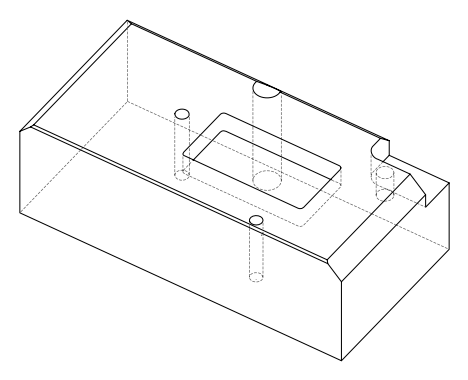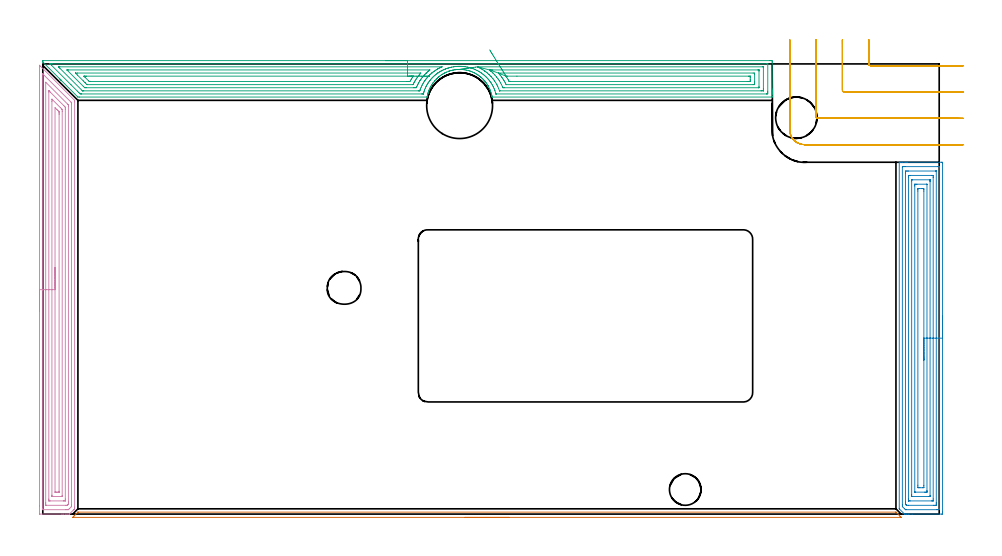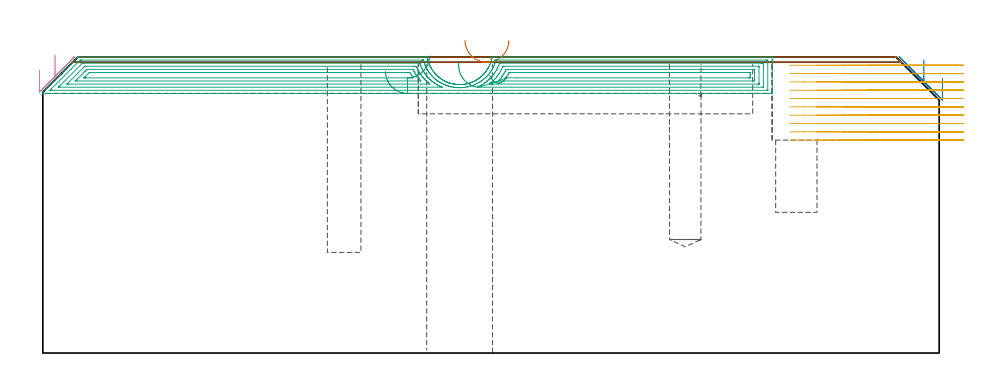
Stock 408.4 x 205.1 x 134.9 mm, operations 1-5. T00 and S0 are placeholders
(PLAN: 13 operations, 9 tool changes, 103.4 min)
(1 AREA_MILL | FG_CHAMFER_SURFACE | UGT0205_001 | 3.16 min | 1098 mm3)
(2 AREA_MILL_1 | FG_CHAMFER_SURFACE_1 | UGT0205_001 | 9.35 min | 32622 mm3)
(3 AREA_MILL_2 | FG_CHAMFER_SURFACE_2 | UGT0205_001 | 15.49 min | 46739 mm3)
(4 AREA_MILL_3 | FG_CHAMFER_SURFACE_3 | UGT0205_001 | 9.73 min | 24817 mm3)
(5 MILL_CORNER_NOTCH_RECTANGULAR | CORNER_NOTCH_RECTANGULAR | NXT0201_012 | Follow Part, ap 4, ae 75% | 8.19 min | 124915 mm3)
(6 MILL_RECTANGULAR_POCKET | POCKET_RECTANGULAR_STRAIGHT | NXT0201_009 | Follow Part, ap 2, ae 75% | 54.31 min | 308927 mm3)
(7 MILL_BLIND_HOLE_FROM_SOLID_MATERIAL | STEP1POCKET | NXT0201_011 | Spiral | 1.53 min | 16321 mm3)
(8 MILL_BLIND_HOLE_FROM_SOLID_MATERIAL_1 | STEP1POCKET_1 | NXT0201_012 | Spiral | 0.44 min | 9160 mm3)
(9 SPOT_DRILL | STEP1POCKET_2 | NXT0321_9005460120000 | 0.03 min | 13 mm3)
(10 INDEXABLE_INSERT_DRILL_THROUGH_HOLE_FROM_SOLID | STEP1HOLE | NXT0302_031 | 0.56 min | 93853 mm3)
(11 DRILL_BLIND_HOLE_INTO_CENTER | STEP1POCKET_2 | NXT0301_064 | 0.07 min | 823 mm3)
(12 DRILL_TO_ENLARGE_BLIND_HOLE | STEP1POCKET_2 | UGT0301_276 | 0.1 min | 2231 mm3)
(13 GUN_DRILL_BLIND_HOLE | STEP1POCKET_2 | UGT0307_011 | 0.49 min | 10501 mm3)
(TOOL UGT0205_001 | Chamfer Mill 20 x 3 x 45 deg. | D20 FL50 Z2)
(TOOL NXT0201_012 | ENDMILL 16mm [2P460-1600-NA 1630] | D16 FL38 Z6)
(TOOL NXT0201_009 | ENDMILL 8mm [2P460-0800-NA 1630] | D8 FL26 Z6)
(TOOL NXT0201_011 | ENDMILL 12mm [2P460-1200-NA 1630] | D12 FL38 Z6)
(TOOL NXT0321_9005460120000 | NC Spot Drill, 142deg, 12mm, Carbide, Uncoated | D12 PA142 FL30 Z2)
(TOOL NXT0302_031 | Index. Insert Drill 30mm [880-D3000L32-05] | D30 PA176 FL150 Z2)
(TOOL NXT0301_064 | Carbide Drill 9.3mm [860.1-0930-028A1-MM 2214] | D9.3 PA140 FL47 Z2)
(TOOL UGT0301_276 | Twist Drill 14.4 mm | D14.4 PA118 FL114 Z2)
(TOOL UGT0307_011 | Gun Drill 14.3 mm | D14.3 PA130 FL24 Z1)
(OP 1 AREA_MILL)
G17 G21 G94 G90
T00 M6
G54
G17 G0 G90 X212.35 Y-1.5 S1061 M3
G43 Z144.9 H0
Z142.5
G94 G1 X212.312 Z141.628 F250.
X212.198 Z140.764
X212.009 Z139.912
X211.747 Z139.08
X211.413 Z138.274
X211.01 Z137.5
X210.541 Z136.764
X210.01 Z136.072
X209.421 Z135.429
X208.778 Z134.84
X208.086 Z134.308
X207.35 Z133.84
X206.576 Z133.437
X205.77 Z133.103
X204.938 Z132.841
X204.086 Z132.652
X203.221 Z132.538
X202.35 Z132.5
X13.664
X13.61 Y-1.498
X13.608 Y-1.496 Z132.501
X13.619 Y-1.48 Z132.518
X13.925 Y-1.173 Z132.823
X14.069 Y-1.03 Z132.968
X14.223 Y-0.876 Z133.122
X14.362 Y-0.736 Z133.259
X15.996 Y0.896 Z134.895
X16.002 Y0.898 Z134.897
X16.011 Y0.9 Z134.9
X388.69
X388.698 Y0.898 Z134.897
X388.704 Y0.896 Z134.895
X390.338 Y-0.736 Z133.26
X390.477 Y-0.876 Z133.122
X390.631 Y-1.03 Z132.968
X390.775 Y-1.173 Z132.823
X390.924 Y-1.323 Z132.675
X391.081 Y-1.48 Z132.517
X391.092 Y-1.497 Z132.501
X391.091 Y-1.499 Z132.499
X391.035 Y-1.5 Z132.5
X390.924
X202.35
X201.478 Z132.538
X200.613 Z132.652
X199.762 Z132.841
X198.93 Z133.103
X198.124 Z133.437
X197.35 Z133.84
X196.614 Z134.308
X195.922 Z134.84
X195.279 Z135.429
X194.689 Z136.072
X194.158 Z136.764
X193.69 Z137.5
X193.287 Z138.274
X192.953 Z139.08
X192.691 Z139.912
X192.502 Z140.764
X192.388 Z141.628
X192.35 Z142.5
G0 Z144.9
M5
M2
(OP 2 AREA_MILL_1)
G17 G21 G94 G90
T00 M6
G54
G17 G0 G90 X409.9 Y90.15 S1061 M3
G43 Z144.9 H0
Z125.2
G94 G1 Y90.112 Z124.328 F250.
Y89.998 Z123.464
Y89.809 Z122.612
Y89.547 Z121.78
Y89.213 Z120.974
Y88.81 Z120.2
Y88.342 Z119.464
Y87.81 Z118.772
Y87.221 Z118.129
Y86.578 Z117.54
Y85.886 Z117.009
Y85.15 Z116.54
Y84.376 Z116.137
Y83.57 Z115.803
Y82.738 Z115.541
Y81.887 Z115.352
Y81.022 Z115.238
Y80.15 Z115.2
Y0.978
X409.899 Y0.621 Z115.201
X409.894 Y0.09 Z115.203
X409.892 Y0.008 Z115.206
X409.367 Y0. Z115.731
X396.057 Z129.038
X394.629 Z130.468
X394.283 Z130.813
X393.589 Z131.51
X393.2 Z131.899
X392.594 Y0.01 Z132.504
X392.508 Y0.093 Z132.591
X392.425 Y0.175 Z132.673
X390.202 Y2.398 Z134.897
X390.201 Y2.401 Z134.898
X390.2 Y2.408 Z134.9
Y160.126
X390.203 Y160.291 Z134.888
X390.235 Y160.3 Z134.856
X390.617 Z134.483
X390.928 Z134.172
X391.621 Z133.474
X392.854 Z132.243
X393.395 Z131.699
X394.012 Z131.083
X409.367 Z115.731
X409.639 Y160.298 Z115.458
X409.892 Y160.29 Z115.206
X409.899 Y160.036 Z115.199
X409.9 Y80.15 Z115.2
X408.486 Z116.614
Y2.408
X408.479 Y2.01 Z116.621
X407.995 Y2.002 Z117.105
X407.592 Y2.001 Z117.508
X407.11 Y2. Z117.99
X393.26 Y2.001 Z131.84
X393.152 Y2.004 Z131.948
X393.08 Y2.01 Z132.02
X393.045 Y2.016 Z132.055
X393.022 Y2.037 Z132.078
X392.642 Y2.408 Z132.458
X392.508 Y2.542 Z132.592
X391.753 Y3.302 Z133.347
X391.621 Y3.441 Z133.479
X391.614 Y4.196 Z133.486
Y157.892
X391.621 Y158.29 Z133.479
X392.105 Y158.297 Z132.995
X392.508 Y158.299 Z132.592
X392.99 Y158.3 Z132.11
X407.592 Y158.299 Z117.508
X408.077 Y158.297 Z117.023
X408.479 Y158.29 Z116.621
X408.486 Y157.892 Z116.614
Y80.15
X407.072 Z118.028
X407.071 Y5.089 Z118.029
X407.07 Y4.721 Z118.03
X407.067 Y4.196 Z118.033
X407.064 Y4.02 Z118.036
X406.892 Y4.007 Z118.208
X406.705 Y4.003 Z118.395
X406.011 Y4. Z119.089
X405.817 Z119.283
X394.477 Z130.623
X394.283 Y4.002 Z130.817
X393.58 Y4.01 Z131.52
X393.488 Y4.023 Z131.612
X393.395 Y4.109 Z131.705
X393.305 Y4.196 Z131.795
X393.212 Y4.292 Z131.888
X393.035 Y4.478 Z132.065
X393.033 Y4.56 Z132.067
X393.03 Y5.089 Z132.07
X393.029 Y5.458 Z132.071
Y155.211
X393.03 Y155.579 Z132.07
X393.033 Y156.104 Z132.067
X393.035 Y156.28 Z132.065
X393.207 Y156.293 Z131.893
X393.395 Y156.297 Z131.705
X394.088 Y156.3 Z131.012
X394.283 Z130.817
X406.705 Y156.299 Z118.395
X406.899 Y156.296 Z118.201
X407.028 Y156.291 Z118.072
X407.065 Y156.288 Z118.035
X407.067 Y156.271 Z118.033
X407.069 Y156.227 Z118.031
X407.071 Y156.104 Z118.029
X407.072 Y80.15 Z118.028
X405.657 Z119.443
Y6.876
X405.655 Y6.146 Z119.445
X405.652 Y6.04 Z119.448
X405.651 Y6.016 Z119.449
X405.636 Y6.01 Z119.464
X405.583 Y6.007 Z119.517
X405.365 Y6.002 Z119.735
X404.93 Y6. Z120.17
X395.17 Z129.93
X394.729 Y6.002 Z130.371
X394.518 Y6.005 Z130.582
X394.466 Y6.01 Z130.634
X394.449 Y6.013 Z130.651
X394.448 Y6.03 Z130.652
X394.446 Y6.099 Z130.654
X394.443 Y6.715 Z130.657
Y6.876
Y153.424
X394.445 Y154.154 Z130.655
X394.448 Y154.26 Z130.652
X394.449 Y154.284 Z130.651
X394.464 Y154.29 Z130.636
X394.517 Y154.293 Z130.583
X394.735 Y154.298 Z130.365
X395.17 Y154.3 Z129.93
X404.93 Z120.17
X405.37 Y154.298 Z119.73
X405.582 Y154.295 Z119.518
X405.634 Y154.29 Z119.466
X405.651 Y154.287 Z119.449
X405.652 Y154.27 Z119.448
X405.654 Y154.201 Z119.446
X405.657 Y153.585 Z119.443
Y153.424
Y80.15
X404.243 Z120.857
Y8.462
X404.242 Y8.26 Z120.858
X404.239 Y8.126 Z120.861
X404.236 Y8.025 Z120.864
X404.206 Y8.01 Z120.894
X404.043 Y8.005 Z121.057
X403.814 Y8.001 Z121.286
X395.963 Z129.137
X395.905 Y8.003 Z129.195
X395.874 Y8.008 Z129.226
X395.864 Y8.012 Z129.236
X395.862 Y8.059 Z129.238
X395.858 Y8.462 Z129.242
X395.857 Y8.664 Z129.243
Y8.865
Y151.838
X395.858 Y152.04 Z129.242
X395.86 Y152.174 Z129.24
X395.864 Y152.275 Z129.236
X395.894 Y152.29 Z129.206
X396.057 Y152.295 Z129.043
X396.286 Y152.299 Z128.814
X404.137 Z120.963
X404.195 Y152.297 Z120.905
X404.226 Y152.292 Z120.874
X404.236 Y152.288 Z120.864
X404.238 Y152.241 Z120.862
X404.242 Y151.838 Z120.858
X404.243 Y151.636 Z120.857
Y151.435
Y80.15
X402.829 Z122.271
Y10.78
X402.827 Y10.451 Z122.273
X402.825 Y10.169 Z122.275
X402.822 Y10.03 Z122.278
X402.814 Y10.01 Z122.286
X402.779 Y10.006 Z122.321
X402.714 Y10.002 Z122.386
X402.268 Y10. Z122.832
X401.828 Z123.272
X397.391 Y10.001 Z127.709
X397.286 Y10.007 Z127.814
X397.278 Y10.01 Z127.822
X397.276 Y10.019 Z127.824
X397.273 Y10.052 Z127.827
X397.271 Y10.121 Z127.829
Y149.52
X397.273 Y149.849 Z127.827
X397.275 Y150.131 Z127.825
X397.278 Y150.27 Z127.822
X397.285 Y150.29 Z127.815
X397.321 Y150.294 Z127.779
X397.386 Y150.298 Z127.714
X397.832 Y150.3 Z127.268
X398.272 Z126.828
X402.709 Y150.299 Z122.391
X402.814 Y150.293 Z122.286
X402.822 Y150.29 Z122.278
X402.824 Y150.281 Z122.276
X402.827 Y150.248 Z122.273
X402.829 Y150.179 Z122.271
Y80.15
X401.415 Z123.685
Y13.098
X401.411 Y12.238 Z123.689
X401.41 Y12.209 Z123.69
X401.381 Y12.01 Z123.719
X400.728 Y12.001 Z124.372
X399.606 Z125.494
X398.951 Y12.004 Z126.149
X398.719 Y12.01 Z126.381
X398.691 Y12.238 Z126.409
X398.688 Y12.269 Z126.412
X398.685 Y13.165 Z126.415
Y147.202
X398.689 Y148.062 Z126.411
X398.69 Y148.091 Z126.41
X398.719 Y148.29 Z126.381
X399.372 Y148.298 Z125.728
X400.494 Y148.299 Z124.606
X401.149 Y148.296 Z123.951
X401.381 Y148.29 Z123.719
X401.409 Y148.062 Z123.691
X401.412 Y148.031 Z123.688
X401.415 Y147.169 Z123.685
Y80.15
Y79.278 Z123.723
Y78.414 Z123.837
Y77.562 Z124.026
Y76.73 Z124.288
Y75.924 Z124.622
Y75.15 Z125.025
Y74.414 Z125.494
Y73.722 Z126.025
Y73.079 Z126.614
Y72.49 Z127.258
Y71.959 Z127.95
Y71.49 Z128.685
Y71.087 Z129.459
Y70.753 Z130.265
Y70.491 Z131.097
Y70.302 Z131.949
Y70.188 Z132.814
Y70.15 Z133.685
G0 Z144.9
M5
M2
(OP 3 AREA_MILL_2)
G17 G21 G94 G90
T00 M6
G54
G17 G0 G90 X156.15 Y206.6 S1061 M3
G43 Z144.9 H0
Z128.3
G94 G1 X156.188 Z127.429 F250.
X156.302 Z126.564
X156.491 Z125.712
X156.753 Z124.88
X157.087 Z124.074
X157.49 Z123.3
X157.958 Z122.564
X158.49 Z121.872
X159.079 Z121.229
X159.722 Z120.64
X160.414 Z120.109
X161.15 Z119.64
X161.924 Z119.237
X162.73 Z118.903
X163.562 Z118.641
X164.414 Z118.452
X165.278 Z118.338
X166.15 Z118.3
X331.288
X331.695 Y206.599 Z118.301
X332.097 Y206.595 Z118.303
X332.29 Y206.592 Z118.305
X332.294 Y206.2 Z118.697
X332.3 Y205.605 Z119.292
Y193.628 Z131.266
Y193.033 Z131.86
Y192.468 Z132.429
Y192.156 Z132.74
Y191.59 Z133.306
Y191.278 Z133.617
Y190.285 Z134.615
X332.297 Y190.14 Z134.753
X332.29 Y190.002 Z134.888
X332.141 Y190. Z134.9
X204.97
X204.716 Y190.004 Z134.89
X204.654 Y190.284 Z134.613
X204.633 Y190.4 Z134.497
X204.599 Y190.581 Z134.317
X204.555 Y190.79 Z134.11
X204.524 Y190.919 Z133.981
X204.506 Y190.996 Z133.903
X204.263 Y191.889 Z133.009
X203.965 Y192.782 Z132.117
X203.705 Y193.463 Z131.436
X203.632 Y193.624 Z131.275
X203.609 Y193.675 Z131.224
X203.171 Y194.567 Z130.331
X203.05 Y194.789 Z130.107
X202.961 Y194.955 Z129.945
X202.888 Y195.089 Z129.81
X202.811 Y195.23 Z129.666
X202.75 Y195.33 Z129.569
X202.669 Y195.46 Z129.439
X202.591 Y195.577 Z129.322
X202.53 Y195.667 Z129.229
X202.473 Y195.753 Z129.145
X202.293 Y196.024 Z128.875
X202.238 Y196.106 Z128.791
X202.186 Y196.184 Z128.714
X202.074 Y196.353 Z128.546
X201.917 Y196.574 Z128.325
X201.653 Y196.912 Z127.987
X201.38 Y197.246 Z127.653
X201.227 Y197.422 Z127.475
X201.099 Y197.571 Z127.328
X201.022 Y197.659 Z127.239
X200.799 Y197.901 Z126.997
X200.568 Y198.138 Z126.76
X200.128 Y198.566 Z126.332
X199.871 Y198.801 Z126.097
X199.608 Y199.03 Z125.866
X199.43 Y199.178 Z125.722
X199.234 Y199.339 Z125.561
X198.843 Y199.634 Z125.261
X198.34 Y199.998 Z124.901
X198.277 Y200.039 Z124.86
X197.895 Y200.285 Z124.614
X197.446 Y200.558 Z124.339
X196.986 Y200.817 Z124.081
X196.552 Y201.039 Z123.86
X196.402 Y201.11 Z123.79
X196.106 Y201.248 Z123.649
X195.658 Y201.444 Z123.452
X195.323 Y201.581 Z123.318
X194.985 Y201.71 Z123.189
X194.763 Y201.786 Z123.113
X194.708 Y201.804 Z123.095
X194.317 Y201.929 Z122.97
X193.869 Y202.056 Z122.841
X192.975 Y202.271 Z122.628
X192.477 Y202.356 Z122.536
X192.081 Y202.427 Z122.467
X191.584 Y202.485 Z122.406
X191.187 Y202.535 Z122.362
X190.94 Y202.549 Z122.348
X190.692 Y202.56 Z122.329
X190.368 Y202.579 Z122.314
X190.292 Y202.583 Z122.309
X190.139 Y202.581 Z122.307
X189.971 Y202.579 Z122.303
X189.799 Z122.304
X189.635 Z122.309
X189.398 Z122.313
X188.907 Y202.546 Z122.34
X188.504 Y202.525 Z122.372
X188.111 Y202.475 Z122.421
X188.014 Y202.463 Z122.433
X187.92 Y202.452 Z122.446
X187.61 Y202.413 Z122.485
X187.122 Y202.321 Z122.574
X186.856 Y202.273 Z122.625
X186.716 Y202.247 Z122.652
X186.167 Y202.109 Z122.787
X185.822 Y202.024 Z122.873
X185.337 Y201.873 Z123.022
X185.13 Y201.811 Z123.088
X185.101 Y201.802 Z123.097
X184.927 Y201.747 Z123.149
X184.891 Y201.734 Z123.161
X184.815 Y201.708 Z123.187
X184.033 Y201.393 Z123.506
X183.552 Y201.17 Z123.725
X183.279 Y201.047 Z123.852
X183.139 Y200.982 Z123.916
X182.814 Y200.817 Z124.081
X182.245 Y200.492 Z124.406
X181.797 Y200.215 Z124.684
X181.354 Y199.925 Z124.975
X180.875 Y199.571 Z125.327
X180.665 Y199.41 Z125.489
X180.457 Y199.25 Z125.649
X180.429 Y199.226 Z125.673
X180.194 Y199.032 Z125.867
X179.871 Y198.739 Z126.157
X179.735 Y198.617 Z126.281
X179.562 Y198.461 Z126.436
X179.536 Y198.436 Z126.462
X179.4 Y198.3 Z126.595
X179.263 Y198.166 Z126.732
X179.235 Y198.138 Z126.759
X178.668 Y197.538 Z127.36
X178.422 Y197.246 Z127.653
X177.774 Y196.425 Z128.475
X177.722 Y196.353 Z128.546
X177.603 Y196.178 Z128.721
X177.42 Y195.91 Z128.989
X177.131 Y195.461 Z129.439
X176.88 Y195.043 Z129.857
X176.768 Y194.832 Z130.067
X176.746 Y194.789 Z130.108
X176.71 Y194.723 Z130.176
X176.628 Y194.568 Z130.331
X176.584 Y194.476 Z130.422
X176.523 Y194.35 Z130.545
X176.413 Y194.122 Z130.775
X176.311 Y193.911 Z130.985
X176.196 Y193.674 Z131.223
X175.986 Y193.196 Z131.704
X175.967 Y193.144 Z131.755
X175.832 Y192.782 Z132.117
X175.725 Y192.457 Z132.442
X175.659 Y192.258 Z132.639
X175.625 Y192.156 Z132.74
X175.537 Y191.889 Z133.01
X175.52 Y191.828 Z133.072
X175.481 Y191.678 Z133.221
X175.376 Y191.278 Z133.616
X175.302 Y190.994 Z133.901
X175.1 Y190.047 Z134.852
X175.083 Y190.005 Z134.894
X175.074 Y190. Z134.9
X16.668
X16.005 Y190.002 Z134.887
X15.936 Y190.066 Z134.827
X15.817 Y190.183 Z134.717
X8.576 Y197.422 Z127.474
X8.52 Y197.48 Z127.419
X8.339 Y197.66 Z127.239
X8.284 Y197.715 Z127.182
X8.232 Y197.768 Z127.131
X8.042 Y197.958 Z126.941
X7.991 Y198.007 Z126.89
X7.944 Y198.056 Z126.843
X7.744 Y198.255 Z126.644
X7.699 Y198.3 Z126.597
X2.985 Y203.015 Z121.885
X0.308 Y205.691 Z119.206
X0.237 Y205.761 Z119.135
X0.046 Y205.954 Z118.946
X0.01 Y205.991 Z118.909
X0. Y206.005 Z118.895
Y206.593 Z118.307
X0.078 Y206.6 Z118.3
X166.15
Y205.186 Z119.714
X329.91 Y205.185 Z119.715
X330.05
X330.26 Y205.181 Z119.719
X330.282 Y205.179 Z119.721
X330.29 Y205.171 Z119.729
X330.296 Y205.143 Z119.757
X330.298 Y205.114 Z119.786
X330.3 Y204.939 Z119.961
Y192.65 Z132.25
X330.297 Y192.156 Z132.744
X330.293 Y191.779 Z133.121
X330.277 Y191.421 Z133.479
X329.91 Y191.416 Z133.484
X329.77 Y191.415 Z133.485
X206.616
X206.51 Y191.416 Z133.484
X206.457 Y191.419 Z133.481
X206.438 Y191.421 Z133.479
X206.428 Y191.443 Z133.457
X206.408 Y191.505 Z133.395
X206.36 Y191.667 Z133.233
X206.217 Y192.156 Z132.744
X205.971 Y192.927 Z131.973
X205.934 Y193.033 Z131.867
X205.863 Y193.234 Z131.666
X205.592 Y193.911 Z130.989
X205.371 Y194.395 Z130.505
X205.175 Y194.789 Z130.111
X204.97 Y195.193 Z129.707
X204.706 Y195.667 Z129.233
X204.307 Y196.319 Z128.581
X204.157 Y196.544 Z128.356
X204.078 Y196.662 Z128.238
X203.76 Y197.115 Z127.785
X203.528 Y197.422 Z127.478
X203.186 Y197.852 Z127.048
X202.802 Y198.3 Z126.6
X202.293 Y198.849 Z126.051
X201.961 Y199.178 Z125.722
X201.401 Y199.702 Z125.198
X200.988 Y200.056 Z124.844
X200.508 Y200.436 Z124.464
X199.831 Y200.933 Z123.967
X199.616 Y201.082 Z123.818
X199.163 Y201.379 Z123.521
X198.723 Y201.639 Z123.261
X198.42 Y201.811 Z123.089
X197.831 Y202.122 Z122.778
X197.202 Y202.43 Z122.47
X196.939 Y202.546 Z122.354
X196.602 Y202.689 Z122.211
X196.046 Y202.905 Z121.995
X195.697 Y203.032 Z121.868
X195.154 Y203.207 Z121.693
X194.414 Y203.417 Z121.483
X194.261 Y203.455 Z121.445
X193.796 Y203.567 Z121.333
X193.369 Y203.656 Z121.244
X193.256 Y203.678 Z121.222
X192.477 Y203.809 Z121.091
X192.192 Y203.846 Z121.054
X191.584 Y203.916 Z120.984
X191.197 Y203.947 Z120.953
X190.692 Y203.977 Z120.923
X190.257 Y203.994 Z120.906
X189.799 Y203.995 Z120.905
X189.369 Y203.99 Z120.91
X188.907 Y203.965 Z120.935
X188.526 Y203.941 Z120.959
X188.014 Y203.894 Z121.006
X187.718 Y203.858 Z121.042
X187.122 Y203.778 Z121.122
X186.939 Y203.747 Z121.153
X186.23 Y203.618 Z121.282
X186.186 Y203.609 Z121.291
X185.996 Y203.567 Z121.333
X185.47 Y203.436 Z121.464
X185.411 Y203.421 Z121.479
X185.337 Y203.401 Z121.499
X184.775 Y203.241 Z121.659
X184.632 Y203.199 Z121.701
X184.445 Y203.14 Z121.76
X184.099 Y203.029 Z121.871
X183.552 Y202.825 Z122.075
X183.453 Y202.787 Z122.113
X183.212 Y202.689 Z122.211
X182.828 Y202.524 Z122.376
X182.759 Y202.494 Z122.406
X182.66 Y202.448 Z122.452
X182.223 Y202.241 Z122.659
X181.767 Y202.021 Z122.879
X181.627 Y201.949 Z122.951
X181.374 Y201.811 Z123.089
X181.057 Y201.632 Z123.268
X180.987 Y201.591 Z123.31
X180.875 Y201.522 Z123.378
X180.511 Y201.291 Z123.609
X179.983 Y200.954 Z123.946
X179.97 Y200.945 Z123.955
X179.953 Y200.933 Z123.967
X179.463 Y200.567 Z124.333
X179.09 Y200.286 Z124.614
X178.961 Y200.183 Z124.717
X178.807 Y200.056 Z124.844
X178.484 Y199.774 Z125.126
X178.198 Y199.521 Z125.379
X178.018 Y199.354 Z125.546
X177.835 Y199.178 Z125.722
X177.573 Y198.915 Z125.985
X177.305 Y198.64 Z126.26
X177.14 Y198.462 Z126.438
X176.994 Y198.3 Z126.6
X176.73 Y197.988 Z126.912
X176.413 Y197.602 Z127.298
X176.333 Y197.501 Z127.399
X176.273 Y197.422 Z127.478
X175.953 Y196.997 Z127.903
X175.635 Y196.544 Z128.356
X175.589 Y196.477 Z128.423
X175.52 Y196.372 Z128.528
X175.25 Y195.932 Z128.968
X175.093 Y195.667 Z129.233
X174.929 Y195.371 Z129.529
X174.628 Y194.803 Z130.097
X174.623 Y194.794 Z130.106
X174.342 Y194.192 Z130.708
X174.216 Y193.911 Z130.989
X173.932 Y193.227 Z131.673
X173.863 Y193.033 Z131.867
X173.831 Y192.94 Z131.96
X173.736 Y192.653 Z132.247
X173.614 Y192.275 Z132.625
X173.579 Y192.156 Z132.744
X173.421 Y191.587 Z133.313
X173.378 Y191.446 Z133.454
X173.371 Y191.427 Z133.473
X173.358 Y191.421 Z133.479
X173.314 Y191.418 Z133.482
X173.22 Y191.416 Z133.484
X172.843 Y191.414 Z133.486
X172.704
X17.561 Y191.415 Z133.485
X17.421 Y191.416 Z133.484
X17.051 Y191.421 Z133.479
X16.669 Y191.787 Z133.113
X16.296 Y192.156 Z132.744
X15.776 Y192.673 Z132.227
X12.876 Y195.574 Z129.326
X4.005 Y204.444 Z120.456
X3.282 Y205.17 Z119.73
Y205.177 Z119.723
Y205.179 Z119.721
X3.425 Y205.182 Z119.718
X4.175 Y205.185 Z119.715
X4.314 Y205.186 Z119.714
X166.15
Y203.771 Z121.129
X181.619
X181.767 Y203.769 Z121.131
X181.807 Y203.767 Z121.133
X181.832 Y203.765 Z121.135
X181.822 Y203.756 Z121.144
X181.802 Y203.743 Z121.157
X181.767 Y203.726 Z121.174
X181.658 Y203.675 Z121.225
X181.423 Y203.567 Z121.333
X181.053 Y203.392 Z121.508
X180.875 Y203.305 Z121.595
X180.461 Y203.096 Z121.804
X179.983 Y202.835 Z122.065
X179.888 Y202.781 Z122.119
X179.73 Y202.689 Z122.211
X179.337 Y202.446 Z122.454
X179.09 Y202.291 Z122.609
X178.799 Y202.098 Z122.802
X178.376 Y201.811 Z123.089
X178.272 Y201.738 Z123.162
X178.198 Y201.683 Z123.217
X177.77 Y201.354 Z123.546
X177.305 Y200.994 Z123.906
X177.271 Y200.967 Z123.933
X177.233 Y200.933 Z123.967
X176.802 Y200.551 Z124.349
X176.413 Y200.202 Z124.698
X176.337 Y200.13 Z124.77
X176.261 Y200.056 Z124.844
X175.897 Y199.685 Z125.215
X175.52 Y199.298 Z125.602
X175.462 Y199.235 Z125.665
X175.411 Y199.178 Z125.722
X175.053 Y198.76 Z126.14
X174.628 Y198.243 Z126.657
X174.272 Y197.772 Z127.128
X174.018 Y197.422 Z127.478
X173.903 Y197.258 Z127.642
X173.736 Y197.011 Z127.889
X173.554 Y196.723 Z128.177
X173.445 Y196.544 Z128.356
X173.223 Y196.17 Z128.73
X172.945 Y195.667 Z129.233
X172.91 Y195.601 Z129.299
X172.843 Y195.471 Z129.429
X172.618 Y195.01 Z129.89
X172.514 Y194.789 Z130.111
X172.34 Y194.406 Z130.494
X172.129 Y193.911 Z130.989
X172.078 Y193.786 Z131.114
X171.951 Y193.458 Z131.442
X171.842 Y193.14 Z131.76
X171.804 Y193.033 Z131.867
X171.741 Y192.866 Z132.034
X171.719 Y192.835 Z132.065
X171.613 Y192.832 Z132.068
X171.475 Y192.83 Z132.07
X171.266 Y192.829 Z132.071
X171.058
X18.662
X18.454
X18.245 Y192.832 Z132.068
X18.108 Y192.835 Z132.065
X18.071 Y192.84 Z132.06
X18.052 Y192.855 Z132.045
X18.013 Y192.89 Z132.01
X17.866 Y193.033 Z131.867
X7.744 Y203.155 Z121.745
X7.335 Y203.567 Z121.333
X7.203 Y203.703 Z121.197
X7.159 Y203.752 Z121.148
X7.152 Y203.765 Z121.135
X7.19 Y203.766 Z121.134
X7.328 Y203.769 Z121.131
X7.536 Y203.771 Z121.129
X7.744
X166.15
Y202.357 Z122.543
X176.184
X176.257 Y202.355 Z122.545
X176.313 Y202.351 Z122.549
X176.323 Y202.349 Z122.551
X176.314 Y202.34 Z122.56
X176.208 Y202.251 Z122.649
X176.076 Y202.143 Z122.757
X175.668 Y201.811 Z123.089
X175.588 Y201.744 Z123.156
X175.52 Y201.685 Z123.215
X175.122 Y201.326 Z123.574
X174.689 Y200.933 Z123.967
X174.658 Y200.904 Z123.996
X174.628 Y200.875 Z124.025
X174.22 Y200.457 Z124.443
X173.831 Y200.056 Z124.844
X173.785 Y200.007 Z124.893
X173.736 Y199.953 Z124.947
X173.376 Y199.532 Z125.368
X173.081 Y199.178 Z125.722
X172.975 Y199.048 Z125.852
X172.843 Y198.881 Z126.019
X172.59 Y198.549 Z126.351
X172.406 Y198.3 Z126.6
X172.218 Y198.037 Z126.863
X171.951 Y197.651 Z127.249
X171.86 Y197.511 Z127.389
X171.805 Y197.422 Z127.478
X171.526 Y196.962 Z127.938
X171.281 Y196.544 Z128.356
X171.202 Y196.404 Z128.496
X171.058 Y196.138 Z128.762
X170.9 Y195.823 Z129.077
X170.823 Y195.667 Z129.233
X170.613 Y195.227 Z129.673
X170.41 Y194.789 Z130.111
X170.334 Y194.623 Z130.277
X170.166 Y194.25 Z130.65
X169.825 Y194.246 Z130.654
X169.273 Y194.244 Z130.656
X168.936 Y194.243 Z130.657
X19.9
X19.346 Y194.247 Z130.653
X19.162 Y194.25 Z130.65
X19.103 Y194.258 Z130.642
X19.053 Y194.303 Z130.597
X18.952 Y194.401 Z130.499
X18.56 Y194.789 Z130.111
X18.454 Y194.895 Z130.005
X11.314 Y202.035 Z122.865
X11.133 Y202.219 Z122.681
X11.047 Y202.31 Z122.59
X11.013 Y202.348 Z122.552
X11.024 Y202.35 Z122.55
X11.314 Y202.354 Z122.546
X11.652 Y202.356 Z122.544
X166.15 Y202.357 Z122.543
Y200.943 Z123.957
X171.951
X172.242 Y200.933 Z123.967
X171.951 Y200.601 Z124.299
X171.697 Y200.305 Z124.595
X171.489 Y200.056 Z124.844
X171.297 Y199.82 Z125.08
X171.058 Y199.521 Z125.379
X170.908 Y199.326 Z125.574
X170.797 Y199.178 Z125.722
X170.535 Y198.814 Z126.086
X170.171 Y198.3 Z126.6
X170.166 Y198.292 Z126.608
X169.83 Y197.753 Z127.147
X169.629 Y197.422 Z127.478
X169.499 Y197.2 Z127.7
X169.273 Y196.8 Z128.1
X169.185 Y196.632 Z128.268
X169.14 Y196.544 Z128.356
X168.888 Y196.046 Z128.854
X168.694 Y195.667 Z129.233
X168.391 Y195.657 Z129.243
X168.381
X20.248
X20.238 Y195.658 Z129.242
X20.144 Y195.667 Z129.233
X19.346 Y196.453 Z128.447
X19.254 Y196.544 Z128.356
X18.454 Y197.344 Z127.556
X15.776 Y200.022 Z124.878
X14.884 Y200.918 Z123.982
X14.877 Y200.933 Z123.967
X14.879 Y200.938 Z123.962
X14.884 Y200.939 Z123.961
X15.766 Y200.943 Z123.957
X166.15
Y199.529 Z125.371
X167.489
X168.024 Y199.528 Z125.372
X168.381 Y199.527 Z125.373
X168.737 Y199.523 Z125.377
X168.771 Y199.522 Z125.378
X168.73 Y199.454 Z125.446
X168.664 Y199.347 Z125.553
X168.6 Y199.25 Z125.65
X168.551 Y199.178 Z125.722
X168.483 Y199.078 Z125.822
X168.381 Y198.928 Z125.972
X168.135 Y198.542 Z126.358
X167.985 Y198.3 Z126.6
X167.801 Y197.993 Z126.907
X167.489 Y197.458 Z127.442
X167.476 Y197.435 Z127.465
X167.28 Y197.089 Z127.811
X166.946 Y197.078 Z127.822
X166.596 Y197.075 Z127.825
X166.06 Y197.072 Z127.828
X165.704 Y197.071 Z127.829
X21.487 Y197.072 Z127.828
X21.309 Y197.074 Z127.826
X21.221 Y197.077 Z127.823
X21.181 Y197.079 Z127.821
X21.131 Y197.122 Z127.778
X20.827 Y197.422 Z127.478
X19.346 Y198.902 Z125.998
X19.072 Y199.178 Z125.722
X18.809 Y199.448 Z125.452
X18.744 Y199.516 Z125.384
X18.777 Y199.522 Z125.378
X18.87 Y199.525 Z125.375
X18.99 Y199.528 Z125.372
X19.346 Y199.529 Z125.371
X19.881
X166.15
X167.022 Z125.409
X167.886 Z125.523
X168.738 Z125.712
X169.57 Z125.974
X170.376 Z126.308
X171.15 Z126.711
X171.886 Z127.18
X172.578 Z127.711
X173.221 Z128.3
X173.81 Z128.943
X174.342 Z129.635
X174.81 Z130.371
X175.213 Z131.145
X175.547 Z131.951
X175.809 Z132.783
X175.998 Z133.635
X176.112 Z134.5
X176.15 Z135.371
G0 X189.589 Y202.548 Z132.455
G1 X189.503 Y202.535 Z131.587
X189.493 Y202.534 Z130.714
X189.558 Y202.543 Z129.845
X189.698 Y202.564 Z128.984
X189.912 Y202.595 Z128.138
X190.197 Y202.636 Z127.315
X190.553 Y202.688 Z126.52
X190.976 Y202.749 Z125.76
X191.463 Y202.82 Z125.039
X192.01 Y202.899 Z124.364
X192.613 Y202.987 Z123.74
X193.268 Y203.082 Z123.172
X193.969 Y203.184 Z122.663
X194.712 Y203.291 Z122.218
X195.49 Y203.404 Z121.84
X196.298 Y203.522 Z121.532
X197.129 Y203.642 Z121.296
X197.977 Y203.765 Z121.135
X197.984 Y203.766 Z121.134
X198.057 Y203.769 Z121.131
X198.168 Y203.771 Z121.129
X198.307
X328.125
X328.195 Y203.77 Z121.13
X328.249 Y203.767 Z121.133
X328.279 Y203.765 Z121.135
X328.29 Y203.737 Z121.163
X328.295 Y203.567 Z121.333
X328.299 Y203.396 Z121.504
X328.3 Y193.739 Z131.161
X328.298 Y193.033 Z131.867
X328.296 Y192.866 Z132.034
X328.291 Y192.841 Z132.059
X328.278 Y192.835 Z132.065
X328.229 Y192.833 Z132.067
X328.125 Y192.83 Z132.07
X327.441 Y192.829 Z132.071
X327.233 Y192.828 Z132.072
X208.332 Y192.829 Z132.071
X208.193 Y192.832 Z132.069
X208.084 Y192.835 Z132.065
X208.064 Y192.839 Z132.061
X208.058 Y192.848 Z132.053
X208.047 Y192.871 Z132.029
X207.675 Y193.911 Z130.989
X207.648 Y193.982 Z130.919
X207.285 Y194.789 Z130.111
X206.96 Y195.466 Z129.434
X206.855 Y195.667 Z129.233
X206.755 Y195.853 Z129.047
X206.344 Y196.544 Z128.356
X205.863 Y197.3 Z127.6
X205.781 Y197.422 Z127.478
X205.613 Y197.668 Z127.232
X205.126 Y198.3 Z126.6
X204.97 Y198.496 Z126.404
X204.379 Y199.178 Z125.722
X204.078 Y199.503 Z125.397
X203.53 Y200.056 Z124.844
X203.186 Y200.377 Z124.523
X202.557 Y200.933 Z123.967
X202.293 Y201.148 Z123.752
X201.915 Y201.442 Z123.458
X201.426 Y201.811 Z123.089
X201.401 Y201.83 Z123.07
X201.327 Y201.883 Z123.017
X200.508 Y202.417 Z122.483
X200.063 Y202.689 Z122.211
X199.616 Y202.943 Z121.957
X199.041 Y203.255 Z121.645
X198.723 Y203.409 Z121.491
X197.977 Y203.765 Z121.135
X203.53 Y202.35 Z122.55
X203.778 Y202.353 Z122.547
X204.078 Y202.356 Z122.544
X204.415 Y202.357 Z122.543
X204.97
X325.785
X326.171 Y202.355 Z122.545
X326.248 Y202.353 Z122.547
X326.281 Y202.351 Z122.549
X326.29 Y202.345 Z122.555
X326.293 Y202.325 Z122.575
X326.297 Y202.23 Z122.67
X326.3 Y201.851 Z123.049
Y194.789 Z130.111
X326.294 Y194.37 Z130.53
X326.29 Y194.266 Z130.634
X326.286 Y194.249 Z130.651
X326.255 Y194.247 Z130.653
X326.188 Y194.245 Z130.655
X326.003 Y194.243 Z130.657
X210.325
X209.986 Y194.244 Z130.656
X209.711 Y194.248 Z130.652
X209.648 Y194.25 Z130.65
X209.5 Y194.552 Z130.348
X209.433 Y194.69 Z130.21
X209.355 Y194.865 Z130.035
X208.969 Y195.667 Z129.233
X208.54 Y196.506 Z128.394
X208.518 Y196.544 Z128.356
X208.488 Y196.595 Z128.305
X207.975 Y197.422 Z127.478
X207.648 Y197.933 Z126.967
X207.392 Y198.3 Z126.6
X206.755 Y199.145 Z125.755
X206.729 Y199.178 Z125.722
X206.607 Y199.324 Z125.576
X205.962 Y200.056 Z124.844
X205.863 Y200.164 Z124.736
X205.1 Y200.933 Z123.967
X204.97 Y201.059 Z123.841
X204.134 Y201.811 Z123.089
X204.078 Y201.859 Z123.041
X203.793 Y202.091 Z122.809
X203.65 Y202.214 Z122.686
X203.53 Y202.35 Z122.55
X207.558 Y200.933 Z123.967
X207.639 Y200.942 Z123.958
X207.648
X323.653 Y200.943 Z123.957
X324.29 Y200.933 Z123.967
X324.298 Y200.308 Z124.592
X324.3 Y196.796 Z128.104
X324.299 Y196.544 Z128.356
X324.296 Y195.922 Z128.978
X324.29 Y195.667 Z129.233
X323.673 Y195.657 Z129.243
X211.227
X211.217 Y195.658 Z129.242
X211.097 Y195.667 Z129.233
X210.975 Y195.905 Z128.995
X210.643 Y196.544 Z128.356
X210.325 Y197.147 Z127.753
X210.161 Y197.422 Z127.478
X209.919 Y197.821 Z127.079
X209.612 Y198.3 Z126.6
X209.433 Y198.575 Z126.325
X209.179 Y198.934 Z125.966
X208.998 Y199.178 Z125.722
X208.54 Y199.776 Z125.124
X208.307 Y200.056 Z124.844
X207.648 Y200.826 Z124.074
X207.558 Y200.933 Z123.967
X211.03 Y199.522 Z125.378
X211.217 Y199.524 Z125.376
X211.754 Y199.528 Z125.372
X216.02 Y199.529 Z125.371
X321.521
X321.878 Y199.527 Z125.373
X322.235 Y199.524 Z125.376
X322.279 Y199.522 Z125.378
X322.291 Y199.517 Z125.383
X322.293 Y199.5 Z125.4
X322.297 Y199.427 Z125.473
X322.299 Y199.316 Z125.584
X322.3 Y199.178 Z125.722
Y198.763 Z126.137
Y197.885 Z127.015
X322.297 Y197.422 Z127.478
X322.294 Y197.215 Z127.685
X322.29 Y197.112 Z127.788
X322.278 Y197.078 Z127.822
X322.23 Y197.076 Z127.824
X321.878 Y197.073 Z127.827
X321.342 Y197.071 Z127.829
X320.986
X213.002 Y197.072 Z127.828
X212.645 Y197.074 Z127.826
X212.544 Y197.076 Z127.824
X212.519 Y197.078 Z127.822
X212.509 Y197.089 Z127.811
X212.489 Y197.118 Z127.782
X212.423 Y197.232 Z127.668
X212.318 Y197.422 Z127.478
X212.11 Y197.793 Z127.107
X211.796 Y198.3 Z126.6
X211.295 Y199.102 Z125.798
X211.217 Y199.22 Z125.68
X211.03 Y199.522 Z125.378
X210.667 Y200.107 Z124.843
X210.281 Y200.73 Z124.369
X209.874 Y201.385 Z123.962
X209.451 Y202.069 Z123.623
X209.013 Y202.774 Z123.355
X208.565 Y203.497 Z123.161
X208.11 Y204.232 Z123.042
X207.65 Y204.972 Z122.998
X207.191 Y205.713 Z123.031
X206.735 Y206.449 Z123.139
X206.285 Y207.173 Z123.323
X205.846 Y207.882 Z123.58
X205.42 Y208.569 Z123.909
X205.011 Y209.228 Z124.307
X204.622 Y209.856 Z124.771
X204.255 Y210.447 Z125.297
X203.914 Y210.997 Z125.883
X203.602 Y211.501 Z126.522
G0 Z144.9
M5
M2
(OP 4 AREA_MILL_3)
G17 G21 G94 G90
T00 M6
G54
G17 G0 G90 X-1.5 Y92.25 S1061 M3
G43 Z144.9 H0
Z128.9
G94 G1 Y92.288 Z128.028 F250.
Y92.402 Z127.164
Y92.591 Z126.312
Y92.853 Z125.48
Y93.187 Z124.674
Y93.59 Z123.9
Y94.058 Z123.164
Y94.59 Z122.472
Y95.179 Z121.829
Y95.822 Z121.24
Y96.514 Z120.708
Y97.25 Z120.24
Y98.024 Z119.837
Y98.83 Z119.503
Y99.662 Z119.241
Y100.513 Z119.052
Y101.378 Z118.938
Y102.25 Z118.9
X-1.499 Y204.499
X-1.014 Y204.015 Z119.382
X14.46 Y188.54 Z134.859
X14.497 Y188.504 Z134.887
X14.5 Y187.855 Z134.9
X14.492 Y3.12 Z134.892
X14.486 Y2.421 Z134.886
X14.463 Y2.378 Z134.863
X14.456 Y2.365 Z134.855
X14.037 Y1.944 Z134.436
X12.246 Y0.146 Z132.645
X12.105 Y0.001 Z132.496
X12.098 Y0. Z132.49
X11.95 Z132.349
X11.069 Z131.469
X10.478 Z130.873
X9.298 Z129.695
X8.71 Z129.104
X-1.308 Z119.089
X-1.492 Y0.01 Z118.906
X-1.499 Y0.193 Z118.899
X-1.5 Y3.772 Z118.9
Y102.25
X-0.086 Z120.314
X-0.085 Y200.338 Z120.315
X-0.083 Y200.51 Z120.317
X-0.079 Y200.595 Z120.321
X-0.077 Y200.615 Z120.323
X-0.053 Y200.594 Z120.347
X0.021 Y200.525 Z120.421
X0.212 Y200.338 Z120.612
X12.848 Y187.701 Z133.248
X12.969 Y187.576 Z133.369
X13.048 Y187.49 Z133.448
X13.079 Y187.452 Z133.479
X13.086 Y186.962 Z133.486
X13.078 Y4.162 Z133.478
X13.075 Y3.742 Z133.475
X13.071 Y3.533 Z133.471
X13.067 Y3.436 Z133.467
X13.018 Y3.382 Z133.418
X12.912 Y3.27 Z133.312
X12.025 Y2.378 Z132.425
X11.687 Y2.05 Z132.087
X11.641 Y2.01 Z132.041
X11.549 Y2.007 Z131.949
X11.362 Y2.003 Z131.762
X10.853 Y2. Z131.253
X10.478 Z130.878
X0.245 Y2.001 Z120.645
X0.028 Y2.005 Z120.428
X-0.068 Y2.01 Z120.332
X-0.079 Y2.012 Z120.321
X-0.081 Y2.027 Z120.319
X-0.084 Y2.07 Z120.316
X-0.085 Y2.158 Z120.315
X-0.086 Y2.334 Z120.314
Y102.25
X1.328 Z121.728
X1.329 Y196.771 Z121.729
X11.362 Y186.739 Z131.762
X11.527 Y186.572 Z131.927
X11.609 Y186.487 Z132.009
X11.648 Y186.442 Z132.048
X11.664 Y186.42 Z132.064
X11.666 Y186.382 Z132.066
X11.67 Y186.071 Z132.07
X11.671 Y185.759 Z132.071
X11.664 Y5.641 Z132.064
X11.661 Y5.054 Z132.061
X11.657 Y4.755 Z132.057
X11.649 Y4.465 Z132.049
X11.36 Y4.163 Z131.76
X11.26 Y4.066 Z131.66
X11.217 Y4.027 Z131.617
X11.198 Y4.012 Z131.598
X11.119 Y4.009 Z131.519
X10.799 Y4.002 Z131.199
X10.638 Y4. Z131.038
X10.478 Z130.878
X1.638 Y4.001 Z122.038
X1.478 Y4.003 Z121.878
X1.371 Y4.007 Z121.771
X1.337 Y4.01 Z121.737
X1.335 Y4.022 Z121.735
X1.332 Y4.058 Z121.732
X1.33 Y4.162 Z121.73
X1.329 Y4.474 Z121.729
X1.328 Y5.054 Z121.728
Y102.25
X2.743 Z123.143
Y192.313
X2.745 Y192.825 Z123.145
X2.747 Y192.881 Z123.147
X2.748 Y192.888 Z123.148
X2.755 Y192.884 Z123.155
X2.8 Y192.845 Z123.2
X2.978 Y192.671 Z123.378
X3.339 Y192.313 Z123.739
X9.581 Y186.071 Z129.981
X10.029 Y185.615 Z130.429
X10.244 Y185.395 Z130.644
X10.25 Y185.179 Z130.65
X10.256 Y184.511 Z130.656
X10.257 Y184.287 Z130.657
X10.25 Y6.837 Z130.65
X10.249 Y6.177 Z130.649
X10.246 Y6.081 Z130.646
X10.243 Y6.025 Z130.643
X10.238 Y6.01 Z130.638
X10.216 Y6.008 Z130.616
X10.009 Y6.003 Z130.409
X9.594 Y6. Z129.994
X9.54 Z129.94
X3.352 Z123.752
X2.977 Y6.004 Z123.377
X2.79 Y6.008 Z123.19
X2.749 Y6.01 Z123.149
X2.747 Y6.042 Z123.147
X2.745 Y6.097 Z123.145
X2.743 Y6.614 Z123.143
Y6.837
Y102.25
X4.157 Z124.557
Y187.988
X4.158 Y188.746 Z124.558
X4.159 Y188.878 Z124.559
X4.164 Y189.012 Z124.564
X4.167 Y189.024 Z124.567
X4.19 Y189.005 Z124.59
X4.234 Y188.965 Z124.634
X4.29 Y188.911 Z124.69
X4.456 Y188.746 Z124.856
X8.023 Y185.179 Z128.423
X8.71 Y184.488 Z129.11
X8.809 Y184.384 Z129.209
X8.831 Y184.359 Z129.231
X8.836 Y184.33 Z129.236
X8.839 Y184.287 Z129.239
X8.842 Y184.154 Z129.242
X8.843 Y183.395 Z129.243
X8.835 Y8.494 Z129.235
X8.834 Y8.366 Z129.234
X8.829 Y8.113 Z129.229
X8.819 Y8.009 Z129.219
X8.786 Y8.006 Z129.186
X8.71 Y8.004 Z129.11
X8.44 Y8. Z128.84
X4.29 Y8.001 Z124.69
X4.202 Y8.003 Z124.602
X4.177 Y8.006 Z124.577
X4.168 Y8.008 Z124.568
X4.164 Y8.039 Z124.564
X4.16 Y8.217 Z124.56
X4.157 Y8.486 Z124.557
Y8.62
Y102.25
X5.571 Z125.971
X5.572 Y185.179 Z125.972
X6.465 Y184.287 Z126.865
X6.942 Y183.809 Z127.342
X7.351 Y183.395 Z127.751
X7.411 Y183.33 Z127.811
X7.422 Y183.271 Z127.822
X7.424 Y183.15 Z127.824
X7.427 Y182.906 Z127.827
X7.428 Y182.504 Z127.828
X7.429 Y182.013 Z127.829
X7.421 Y10.404 Z127.821
X7.419 Y10.162 Z127.819
X7.417 Y10.042 Z127.817
X7.415 Y10.018 Z127.815
X7.398 Y10.01 Z127.798
X7.338 Y10.004 Z127.738
X6.942 Y10.001 Z127.342
X6.458 Y10. Z126.858
X6.058 Z126.458
X5.574 Y10.001 Z125.974
X5.572 Y10.002 Z125.972
Y10.003
X5.571 Y102.25 Z125.971
Y103.122 Z126.009
Y103.986 Z126.123
Y104.838 Z126.312
Y105.67 Z126.574
Y106.476 Z126.908
Y107.25 Z127.311
Y107.986 Z127.78
Y108.678 Z128.311
Y109.321 Z128.9
Y109.91 Z129.543
Y110.441 Z130.235
Y110.91 Z130.971
Y111.313 Z131.745
Y111.647 Z132.551
Y111.909 Z133.383
Y112.098 Z134.235
Y112.212 Z135.1
Y112.25 Z135.971
G0 Z144.9
M5
M2
(OP 5 MILL_CORNER_NOTCH_RECTANGULAR)
G17 G21 G94 G90
T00 M6
G54
G17 G0 G90 X376.278 Y216.1 S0 M3
G43 Z144.9 H1
Z131.11
G94 G1 X376.299 Y213.1 F250.
X376.3 Y212.846 F500.
Y205.095
G3 X377.095 Y204.3 R0.8
G1 X416.146
X416.4 Y204.299
X419.4 Y204.278 F250.
G0 Z144.9
X364.267 Y216.1
Z131.11
G1 X364.299 Y213.1
G2 X364.3 Y212.846 R24. F500.
G1 Y193.096
G3 X365.096 Y192.3 R0.8
G1 X416.146
G2 X416.4 Y192.299 R24.
G1 X419.4 Y192.267 F250.
G0 Z144.9
X352.234 Y216.099
Z131.11
G1 X352.297 Y213.1
G2 X352.3 Y212.846 R12. F500.
G1 Y181.096
G3 X353.096 Y180.3 R0.8
G1 X416.146
G2 X416.4 Y180.297 R12.
G1 X419.399 Y180.234 F250.
G0 Z144.9
X340.3 Y215.846
Z131.11
G1 Y212.846
Y175. F500.
G3 X347. Y168.3 R6.7
G1 X416.146
X419.146 F250.
G0 Z144.9
X376.279 Y216.1
Z127.32
G1 X376.299 Y213.1
X376.3 Y212.855 F500.
Y205.095
G3 X377.095 Y204.3 R0.8
G1 X416.146
X416.4 Y204.299
X419.4 Y204.278 F250.
G0 Z144.9
X364.268 Y216.1
Z127.32
G1 X364.299 Y213.1
G2 X364.3 Y212.855 R24. F500.
G1 Y193.096
G3 X365.096 Y192.3 R0.8
G1 X416.146
G2 X416.4 Y192.299 R24.
G1 X419.4 Y192.267 F250.
G0 Z144.9
X352.236 Y216.099
Z127.32
G1 X352.297 Y213.1
G2 X352.3 Y212.855 R12. F500.
G1 Y181.096
G3 X353.096 Y180.3 R0.8
G1 X416.146
G2 X416.4 Y180.297 R12.
G1 X419.399 Y180.234 F250.
G0 Z144.9
X340.3 Y215.855
Z127.32
G1 Y212.855
Y175. F500.
G3 X347. Y168.3 R6.7
G1 X416.146
X419.146 F250.
G0 Z144.9
X376.3 Y216.1
Z123.53
G1 Y213.1
Y205.095 F500.
G3 X377.095 Y204.3 R0.8
G1 X416.213
X416.4
X419.4 Y204.284 F250.
G0 Z144.9
X364.3 Y216.1
Z123.53
G1 Y213.1
Y193.096 F500.
G3 X365.096 Y192.3 R0.8
G1 X416.213
X416.4 Y192.299
X419.4 Y192.276 F250.
G0 Z144.9
X352.3 Y216.1
Z123.53
G1 Y213.1
Y181.096 F500.
G3 X353.096 Y180.3 R0.8
G1 X416.213
X416.4 Y180.299
X419.4 Y180.252 F250.
G0 Z144.9
X340.3 Y216.1
Z123.53
G1 Y213.1
Y175. F500.
G3 X347. Y168.3 R6.7
G1 X416.213
X419.213 F250.
G0 Z144.9
X376.3 Y216.1
Z119.74
G1 Y213.1
Y205.095 F500.
G3 X377.095 Y204.3 R0.8
G1 X416.4
X419.4 F250.
G0 Z144.9
X364.3 Y216.1
Z119.74
G1 Y213.1
Y193.096 F500.
G3 X365.096 Y192.3 R0.8
G1 X416.4
X419.4 F250.
G0 Z144.9
X352.3 Y216.1
Z119.74
G1 Y213.1
Y181.096 F500.
G3 X353.096 Y180.3 R0.8
G1 X416.4
X419.4 F250.
G0 Z144.9
X340.3 Y216.1
Z119.74
G1 Y213.1
Y175. F500.
G3 X347. Y168.3 R6.7
G1 X416.4
X419.4 F250.
G0 Z144.9
X376.3 Y216.1
Z115.95
G1 Y213.1
Y205.095 F500.
G3 X377.095 Y204.3 R0.8
G1 X416.4
X419.4 F250.
G0 Z144.9
X364.3 Y216.1
Z115.95
G1 Y213.1
Y193.096 F500.
G3 X365.096 Y192.3 R0.8
G1 X416.4
X419.4 F250.
G0 Z144.9
X352.3 Y216.1
Z115.95
G1 Y213.1
Y181.096 F500.
G3 X353.096 Y180.3 R0.8
G1 X416.4
X419.4 F250.
G0 Z144.9
X340.3 Y216.1
Z115.95
G1 Y213.1
Y175. F500.
G3 X347. Y168.3 R6.7
G1 X416.4
X419.4 F250.
G0 Z144.9
X376.3 Y216.1
Z112.16
G1 Y213.1
Y205.095 F500.
G3 X377.095 Y204.3 R0.8
G1 X416.4
X419.4 F250.
G0 Z144.9
X364.3 Y216.1
Z112.16
G1 Y213.1
Y193.096 F500.
G3 X365.096 Y192.3 R0.8
G1 X416.4
X419.4 F250.
G0 Z144.9
X352.3 Y216.1
Z112.16
G1 Y213.1
Y181.096 F500.
G3 X353.096 Y180.3 R0.8
G1 X416.4
X419.4 F250.
G0 Z144.9
X340.3 Y216.1
Z112.16
G1 Y213.1
Y175. F500.
G3 X347. Y168.3 R6.7
G1 X416.4
X419.4 F250.
G0 Z144.9
X376.3 Y216.1
Z108.37
G1 Y213.1
Y205.095 F500.
G3 X377.095 Y204.3 R0.8
G1 X416.4
X419.4 F250.
G0 Z144.9
X364.3 Y216.1
Z108.37
G1 Y213.1
Y193.096 F500.
G3 X365.096 Y192.3 R0.8
G1 X416.4
X419.4 F250.
G0 Z144.9
X352.3 Y216.1
Z108.37
G1 Y213.1
Y181.096 F500.
G3 X353.096 Y180.3 R0.8
G1 X416.4
X419.4 F250.
G0 Z144.9
X340.3 Y216.1
Z108.37
G1 Y213.1
Y175. F500.
G3 X347. Y168.3 R6.7
G1 X416.4
X419.4 F250.
G0 Z144.9
X376.3 Y216.1
Z104.58
G1 Y213.1
Y205.095 F500.
G3 X377.095 Y204.3 R0.8
G1 X416.4
X419.4 F250.
G0 Z144.9
X364.3 Y216.1
Z104.58
G1 Y213.1
Y193.096 F500.
G3 X365.096 Y192.3 R0.8
G1 X416.4
X419.4 F250.
G0 Z144.9
X352.3 Y216.1
Z104.58
G1 Y213.1
Y181.096 F500.
G3 X353.096 Y180.3 R0.8
G1 X416.4
X419.4 F250.
G0 Z144.9
X340.3 Y216.1
Z104.58
G1 Y213.1
Y175. F500.
G3 X347. Y168.3 R6.7
G1 X416.4
X419.4 F250.
G0 Z144.9
X376.3 Y216.1
Z100.79
G1 Y213.1
Y205.095 F500.
G3 X377.095 Y204.3 R0.8
G1 X416.4
X419.4 F250.
G0 Z144.9
X364.3 Y216.1
Z100.79
G1 Y213.1
Y193.096 F500.
G3 X365.096 Y192.3 R0.8
G1 X416.4
X419.4 F250.
G0 Z144.9
X352.3 Y216.1
Z100.79
G1 Y213.1
Y181.096 F500.
G3 X353.096 Y180.3 R0.8
G1 X416.4
X419.4 F250.
G0 Z144.9
X340.3 Y216.1
Z100.79
G1 Y213.1
Y175. F500.
G3 X347. Y168.3 R6.7
G1 X416.4
X419.4 F250.
G0 Z144.9
X376.3 Y216.1
Z97.
G1 Y213.1
Y205.095 F500.
G3 X377.095 Y204.3 R0.8
G1 X416.4
X419.4 F250.
G0 Z144.9
X364.3 Y216.1
Z97.
G1 Y213.1
Y193.096 F500.
G3 X365.096 Y192.3 R0.8
G1 X416.4
X419.4 F250.
G0 Z144.9
X352.3 Y216.1
Z97.
G1 Y213.1
Y181.096 F500.
G3 X353.096 Y180.3 R0.8
G1 X416.4
X419.4 F250.
G0 Z144.9
X340.3 Y216.1
Z97.
G1 Y213.1
Y175. F500.
G3 X347. Y168.3 R6.7
G1 X416.4
X419.4 F250.
G0 Z144.9
M5
M2
